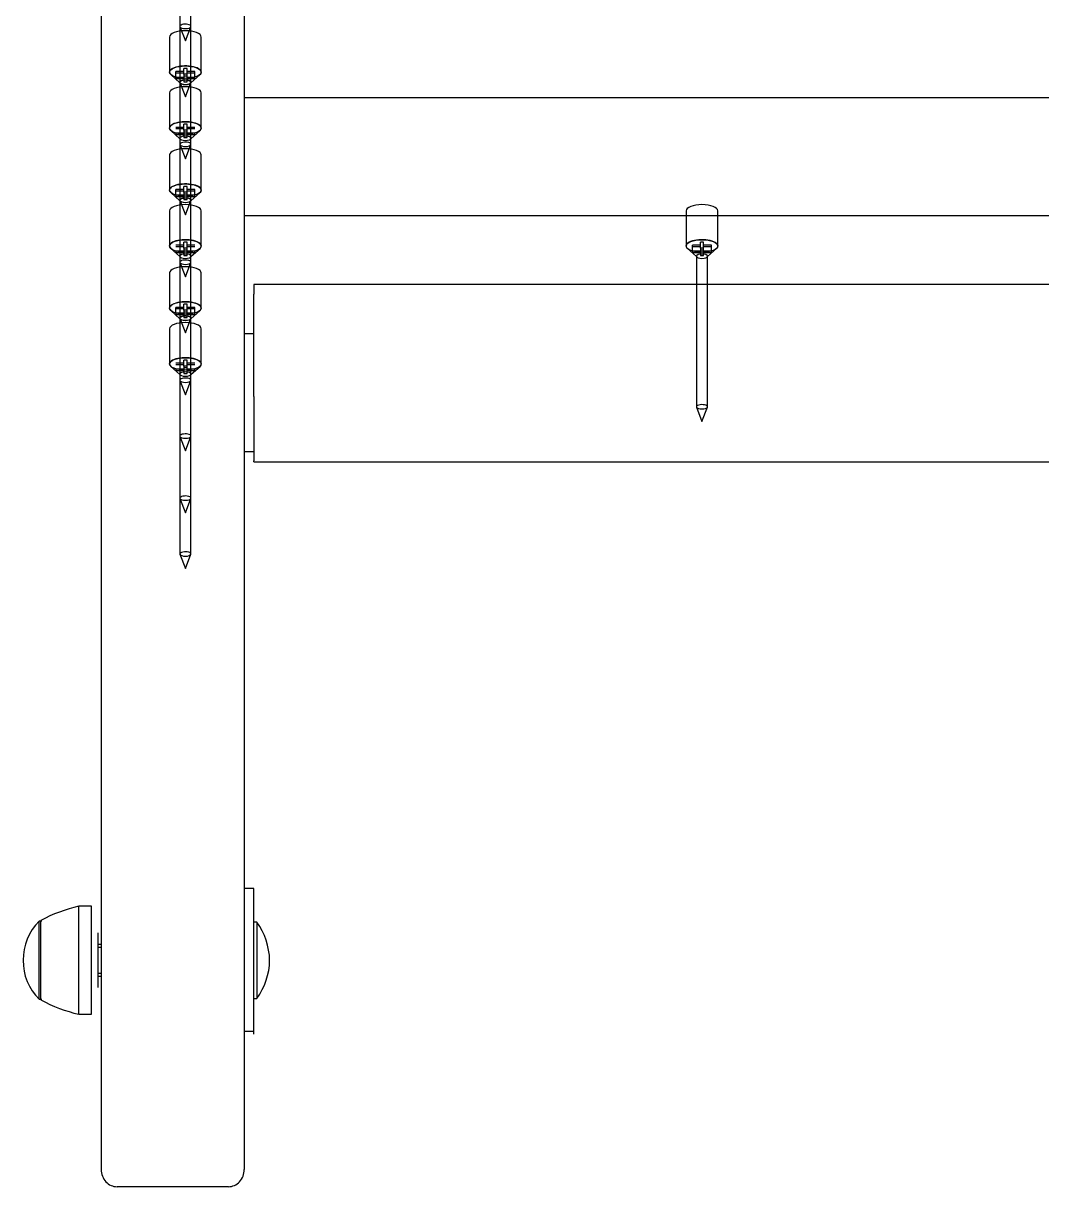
# Model space of a CAD drawing. Header units: millimetres. Extents: x 1089 to 46270, y 1624 to 35257.
# Drawn here: x 1147.6098 to 1147.9302, y 1645.0653 to 1645.4316 of the extents above; entities that cross this region are included whole.
import ezdxf

# ---------------------------------------------------------------- set-up
doc = ezdxf.new("R2010")
doc.units = ezdxf.units.MM

# ---------------------------------------------------------------- blocks, each defined once
blk = doc.blocks.new('A$C411B504A')
at = {"ltscale": 25.4}
for p, q in [((3.266950600222199, 0.7499075884232038), (3.26695060152824, 0.05909518395928082)), ((3.311956807961643, 0.7364323948210707), (3.311956809242201, 0.05909518404479464)), ((3.291704015053778, 0.4384552011874501), (3.291704015090598, 0.4189159497105504)), ((3.29520449791336, 0.418915949716725), (3.295204497875684, 0.4384552011933192)), ((3.291704015090598, 0.4189159497105504), (3.2917040151242, 0.4013306233811189)), ((3.291723438453655, 0.418814349188791), (3.293454256510937, 0.4143127905315733)), ((3.293454256510937, 0.4143127905315733), (3.295185074550513, 0.41881434919455)), ((3.295204497945804, 0.4013306233878442), (3.29520449791336, 0.418915949716725)), ((3.28845356676247, 0.4155554454921191), (3.28845356678293, 0.40450786345537)), ((3.298454946274827, 0.404507863474338), (3.298454946254367, 0.415555445511087)), ((3.288858403127033, 0.4037377137261355), (3.291704015123926, 0.4011451902110093)), ((3.290453842684581, 0.4028619923018635), (3.290453842681185, 0.4047032559741748)), ((3.292954187553789, 0.4047032559792694), (3.290453842681185, 0.4047032559741748)), ((3.290453842682059, 0.4043124709445696), (3.292954187554667, 0.4043124709496642)), ((3.292954187557495, 0.4028619923060983), (3.290453842684581, 0.4028619923018635)), ((3.290453842684581, 0.4028619923018635), (3.290453842685459, 0.4024712072722547)), ((3.293954325501605, 0.4056802185547905), (3.29295418755261, 0.4056802185531563)), ((3.292954187555154, 0.4038389548805359), (3.29295418755261, 0.4056802185531563)), ((3.293954325505002, 0.4038389548824792), (3.292954187555154, 0.4038389548805359)), ((3.292954187555154, 0.4038389548805359), (3.292954187557495, 0.4028619923060983)), ((3.292954187556703, 0.4033355083760828), (3.293954325505698, 0.4033355083777135)), ((3.292954187558372, 0.4024712072764967), (3.292954187557495, 0.4028619923060983)), ((3.293954325505002, 0.4038389548824792), (3.293954325501605, 0.4056802185547905)), ((3.296454670376555, 0.404703255985444), (3.293954325503641, 0.4047032559812092)), ((3.293954325503659, 0.4043124709512949), (3.296454670377123, 0.4043124709566985)), ((3.29395432550649, 0.4028619923077326), (3.293954325505002, 0.4038389548824792)), ((3.293954325507059, 0.4024712072789836), (3.29395432550649, 0.4028619923077326)), ((3.296454670379955, 0.4028619923131327), (3.29395432550649, 0.4028619923077326)), ((3.295204497946383, 0.4011451902180436), (3.298050109933982, 0.4037377137429861)), ((3.296454670379955, 0.4028619923131327), (3.296454670376555, 0.404703255985444)), ((3.296454670380829, 0.402471207283531), (3.296454670379955, 0.4028619923131327)), ((3.290453842685459, 0.4024712072722547), (3.292954187558372, 0.4024712072764967)), ((3.2917040151242, 0.4013306233811189), (3.291704015161024, 0.3817913719042192)), ((3.291704015123926, 0.4011451902110093), (3.291845707844093, 0.401016099628853)), ((3.291723438486404, 0.401229022859054), (3.293454256543381, 0.3967274642026926)), ((3.292954187558372, 0.4024712072764967), (3.292954187560408, 0.4014942447029153)), ((3.292954187560408, 0.4014942447029153), (3.293954325509404, 0.401494244704546)), ((3.293454256543381, 0.3967274642026926), (3.295185074583813, 0.4012290228659747)), ((3.293954325507059, 0.4024712072789836), (3.296454670380829, 0.402471207283531)), ((3.293954325509404, 0.401494244704546), (3.293954325507059, 0.4024712072789836)), ((3.29506280522703, 0.4010160996353687), (3.295204497946383, 0.4011451902180436)), ((3.29520449798348, 0.38179137191125), (3.295204497945804, 0.4013306233878442)), ((3.28845356679491, 0.3979701191632383), (3.288453566816226, 0.3869225371267948)), ((3.298454946308123, 0.3869225371457627), (3.298454946287663, 0.3979701191825118)), ((3.31195680860445, 0.3965006152585122), (4.255086894700462, 0.3965006170406777)), ((3.288858403159782, 0.3861523873963986), (3.291704015157531, 0.3835598638815778)), ((3.292954187587394, 0.3871179296498379), (3.290453842714481, 0.3871179296455995)), ((3.290453842715358, 0.3867271446159943), (3.292954187588268, 0.3867271446202327)), ((3.292954187590794, 0.3852766659775266), (3.29045384271819, 0.385276665972432)), ((3.290453842718268, 0.3851745948960872), (3.290453842719064, 0.3848858809428268)), ((3.290453842719064, 0.3848858809428268), (3.292954187591672, 0.3848858809479179)), ((3.293954325534902, 0.3880948922262153), (3.292954187585359, 0.3880948922234193)), ((3.292954187588759, 0.386253628551108), (3.292954187585359, 0.3880948922234193)), ((3.292954187588759, 0.386253628551108), (3.292954187590794, 0.3852766659775266)), ((3.293954325538607, 0.3862536285530478), (3.292954187588759, 0.386253628551108)), ((3.292954187590308, 0.3857501820466513), (3.2939543255393, 0.385750182048282)), ((3.292954187591672, 0.3848858809479179), (3.292954187590794, 0.3852766659775266)), ((3.292954187591672, 0.3848858809479179), (3.292954187593708, 0.3839089183743365)), ((3.293954325538607, 0.3862536285530478), (3.293954325534902, 0.3880948922262153)), ((3.296454670409851, 0.3871179296568723), (3.293954325536387, 0.3871179296514722)), ((3.293954325536959, 0.3867271446227232), (3.296454670409872, 0.386727144626958)), ((3.29395432553979, 0.3852766659791573), (3.293954325538607, 0.3862536285530478)), ((3.293954325540664, 0.3848858809495521), (3.29395432553979, 0.3852766659791573)), ((3.296454670412704, 0.3852766659833957), (3.29395432553979, 0.3852766659791573)), ((3.293954325540664, 0.3848858809495521), (3.296454670413272, 0.3848858809546467)), ((3.293954325542703, 0.3839089183759707), (3.293954325540664, 0.3848858809495521)), ((3.295204497979988, 0.3835598638886122), (3.298050109967587, 0.3861523874135582)), ((3.296454670413272, 0.3848858809546467), (3.296454670413638, 0.3851745949073599)), ((3.291704015157531, 0.3835598638815778), (3.291845707877393, 0.3834307733002813)), ((3.291704015161024, 0.3817913719042192), (3.291704015194323, 0.3642060455756404)), ((3.291723438523224, 0.3816897713821543), (3.293454256581057, 0.3771882127260948)), ((3.292954187593708, 0.3839089183743365), (3.293954325542703, 0.3839089183759707)), ((3.293454256581057, 0.3771882127260948), (3.295185074620633, 0.381689771389075)), ((3.295062805260635, 0.3834307733059372), (3.295204497979988, 0.3835598638886122)), ((3.295204498016229, 0.364206045581513), (3.29520449798348, 0.38179137191125)), ((3.28845356683259, 0.3784308676866441), (3.28845356685305, 0.3673832856498915)), ((3.298454946344947, 0.367383285668863), (3.298454946324487, 0.3784308677056121)), ((3.288858403196606, 0.3666131359194953), (3.291704015194352, 0.3640206124046781)), ((3.292954187624215, 0.3675786781729347), (3.290453842751301, 0.3675786781686963)), ((3.29045384275501, 0.3657374144955288), (3.290453842751301, 0.3675786781686963)), ((3.290453842752179, 0.3671878931390946), (3.292954187625092, 0.3671878931433294)), ((3.293954325571722, 0.368555640749312), (3.292954187622179, 0.368555640746516)), ((3.292954187625579, 0.3667143770742047), (3.292954187622179, 0.368555640746516)), ((3.293954325575431, 0.3667143770761445), (3.292954187625579, 0.3667143770742047)), ((3.292954187625579, 0.3667143770742047), (3.292954187627615, 0.3657374145006234)), ((3.293954325575431, 0.3667143770761445), (3.293954325571722, 0.368555640749312)), ((3.296454670446675, 0.367578678179969), (3.29395432557321, 0.3675786781745689)), ((3.293954325573779, 0.3671878931458235), (3.296454670447549, 0.3671878931503638)), ((3.29395432557661, 0.3657374145022576), (3.293954325575431, 0.3667143770761445)), ((3.295204498016812, 0.3640206124117125), (3.298050110004102, 0.3666131359375111)), ((3.296454670450071, 0.3657374145076577), (3.296454670446675, 0.367578678179969)), ((3.292954187627615, 0.3657374145006234), (3.29045384275501, 0.3657374144955288)), ((3.29045384275501, 0.3657374144955288), (3.290453842755884, 0.3653466294659236)), ((3.290453842755884, 0.3653466294659236), (3.292954187628492, 0.3653466294710181)), ((3.291704015194323, 0.3642060455756404), (3.291704015231144, 0.3446667940987407)), ((3.291704015194352, 0.3640206124046781), (3.291845707914216, 0.363891521823378)), ((3.291723438556524, 0.3641044450535791), (3.293454256613806, 0.3596028863963578)), ((3.292954187627128, 0.3662109305697481), (3.29395432557612, 0.3662109305713823)), ((3.292954187628492, 0.3653466294710181), (3.292954187627615, 0.3657374145006234)), ((3.292954187628492, 0.3653466294710181), (3.292954187630528, 0.3643696668974368)), ((3.292954187630528, 0.3643696668974368), (3.293954325579524, 0.364369666899071)), ((3.293454256613806, 0.3596028863963578), (3.295185074654238, 0.3641044450596436)), ((3.293954325577484, 0.3653466294726524), (3.29395432557661, 0.3657374145022576)), ((3.296454670450071, 0.3657374145076577), (3.29395432557661, 0.3657374145022576)), ((3.293954325579524, 0.364369666899071), (3.293954325577484, 0.3653466294726524)), ((3.293954325577484, 0.3653466294726524), (3.296454670450949, 0.3653466294780525)), ((3.295062805297459, 0.3638915218290375), (3.295204498016812, 0.3640206124117125)), ((3.295204498052744, 0.3446667941054695), (3.295204498016229, 0.364206045581513)), ((3.296454670450949, 0.3653466294780525), (3.296454670450071, 0.3657374145076577)), ((3.288453566865336, 0.3608455413569072), (3.288453566886655, 0.3497979593204636)), ((3.298454946378552, 0.3497979593394316), (3.298454946357236, 0.3608455413758751)), ((3.311956808674569, 0.3593760374530373), (4.255086894769722, 0.3593760392348937)), ((3.450975983610611, 0.3608455416644016), (3.450975983631071, 0.349797959627649)), ((3.460977363123824, 0.3497979596469261), (3.460977363102508, 0.3608455416833696)), ((3.288858403229906, 0.3490278095909201), (3.291704015227648, 0.3464352860761029)), ((3.292954187657514, 0.3499933518443594), (3.290453842784906, 0.3499933518392684)), ((3.290453842784927, 0.3496025668093576), (3.292954187658392, 0.3496025668147578)), ((3.29295418766122, 0.3481520881711919), (3.290453842788306, 0.3481520881669535)), ((3.290453842788388, 0.3480500170906122), (3.290453842788327, 0.3477613031370463)), ((3.293954325604471, 0.350970314419575), (3.292954187655479, 0.3509703144179408)), ((3.292954187658875, 0.3491290507456295), (3.292954187655479, 0.3509703144179408)), ((3.292954187658875, 0.3491290507456295), (3.29295418766122, 0.3481520881711919)), ((3.293954325607871, 0.3491290507472637), (3.292954187658875, 0.3491290507456295)), ((3.292954187659571, 0.3486256042408709), (3.293954325609423, 0.3486256042428106)), ((3.292954187662094, 0.3477613031415867), (3.29295418766122, 0.3481520881711919)), ((3.293954325607871, 0.3491290507472637), (3.293954325604471, 0.350970314419575)), ((3.296454670479424, 0.3499933518502321), (3.29395432560651, 0.3499933518459937)), ((3.293954325607384, 0.349602566816392), (3.296454670479992, 0.3496025668214866)), ((3.293954325609906, 0.3481520881736824), (3.293954325607871, 0.3491290507472637)), ((3.293954325610784, 0.3477613031440772), (3.293954325609906, 0.3481520881736824)), ((3.29645467048282, 0.3481520881779208), (3.293954325609906, 0.3481520881736824)), ((3.295204498050108, 0.3464352860831372), (3.298050110037707, 0.3490278096080797)), ((3.296454670483698, 0.3477613031483155), (3.296454670482902, 0.3480500171015759)), ((3.451380819975483, 0.3490278098975619), (3.454226431972923, 0.3464352863835973)), ((3.455476604401934, 0.3499933521515484), (3.452976259529326, 0.3499933521464538)), ((3.452976259532726, 0.3481520884741425), (3.452976259529326, 0.3499933521464538)), ((3.4529762595302, 0.3496025671168521), (3.455476604402808, 0.3496025671219467)), ((3.455476604405636, 0.3481520884783809), (3.452976259532726, 0.3481520884741425)), ((3.452976259532726, 0.3481520884741425), (3.452976259533603, 0.3477613034445408)), ((3.456476742349746, 0.3509703147270695), (3.455476604400751, 0.3509703147254353)), ((3.455476604404456, 0.3491290510522678), (3.455476604400751, 0.3509703147254353)), ((3.456476742353452, 0.349129051053902), (3.455476604404456, 0.3491290510522678)), ((3.455476604404456, 0.3491290510522678), (3.455476604405636, 0.3481520884783809)), ((3.455476604405153, 0.3486256045475056), (3.456476742353839, 0.3486256045499996)), ((3.455476604406513, 0.3477613034487756), (3.455476604405636, 0.3481520884783809)), ((3.456476742353452, 0.349129051053902), (3.456476742349746, 0.3509703147270695)), ((3.458977087224696, 0.3499933521577265), (3.456476742351782, 0.3499933521534881)), ((3.45647674235266, 0.3496025671238865), (3.458977087225573, 0.3496025671281213)), ((3.456476742355488, 0.3481520884803206), (3.456476742353452, 0.349129051053902)), ((3.458977087228096, 0.3481520884854152), (3.456476742355488, 0.3481520884803206)), ((3.456476742356365, 0.3477613034507154), (3.456476742355488, 0.3481520884803206)), ((3.457726914794829, 0.34643528638947), (3.460572526782123, 0.3490278099152686)), ((3.458977087228096, 0.3481520884854152), (3.458977087224696, 0.3499933521577265)), ((3.45897708722897, 0.34776130345581), (3.458977087228096, 0.3481520884854152)), ((3.290453842788327, 0.3477613031370463), (3.292954187662094, 0.3477613031415867)), ((3.291704015227648, 0.3464352860761029), (3.291845707947818, 0.3463061954939501)), ((3.291704015231144, 0.3446667940987407), (3.291704015264745, 0.3270814677693092)), ((3.291723438593348, 0.3445651935766794), (3.293454256650321, 0.3400636349203143)), ((3.292954187662094, 0.3477613031415867), (3.292954187663277, 0.3467843405676998)), ((3.292954187663277, 0.3467843405676998), (3.293954325613125, 0.3467843405696396)), ((3.293454256650321, 0.3400636349203143), (3.295185074691059, 0.3445651935827438)), ((3.293954325613125, 0.3467843405696396), (3.293954325610784, 0.3477613031440772)), ((3.293954325610784, 0.3477613031440772), (3.296454670483698, 0.3477613031483155)), ((3.295062805329898, 0.3463061955001567), (3.295204498050108, 0.3464352860831372)), ((3.295204498086349, 0.3270814677760381), (3.295204498052744, 0.3446667941054695)), ((3.452976259533603, 0.3477613034445408), (3.455476604406513, 0.3477613034487756)), ((3.454226431972106, 0.3465757482067229), (3.454226432061674, 0.2991632086342957)), ((3.454226431972923, 0.3464352863835973), (3.454368124693094, 0.3463061958014446)), ((3.455476604406513, 0.3477613034487756), (3.455476604408549, 0.3467843408751943)), ((3.455476604408549, 0.3467843408751943), (3.456476742357545, 0.3467843408768285)), ((3.456476742357545, 0.3467843408768285), (3.456476742356365, 0.3477613034507154)), ((3.456476742356365, 0.3477613034507154), (3.45897708722897, 0.34776130345581)), ((3.457585222075171, 0.3463061958076512), (3.457726914794829, 0.34643528638947)), ((3.45772691488413, 0.2991632086413301), (3.457726914794566, 0.3465757482137573)), ((3.28845356690216, 0.3413062898800039), (3.28845356692317, 0.3302587078444201)), ((3.298454946415372, 0.3302587078625319), (3.298454946394912, 0.3413062898992809)), ((4.255086894811605, 0.3377009611650141), (3.314957222563127, 0.3377009593889131)), ((3.314957222563127, 0.3377009593889131), (3.31495722256869, 0.3346541947897013)), ((3.314957222630206, 0.3024320805172334), (3.31495722256869, 0.3346541947897013)), ((3.290453842825126, 0.3286128366900538), (3.29045384282173, 0.3304541003623651)), ((3.292954187694335, 0.3304541003674597), (3.29045384282173, 0.3304541003623651)), ((3.290453842822604, 0.3300633153327635), (3.292954187695212, 0.3300633153378545)), ((3.293954325642151, 0.3314310629429809), (3.292954187692299, 0.3314310629410411)), ((3.292954187695699, 0.3295897992687298), (3.292954187692299, 0.3314310629410411)), ((3.293954325645547, 0.3295897992706696), (3.293954325642151, 0.3314310629429809)), ((3.296454670516791, 0.3304541003744941), (3.29395432564333, 0.330454100369094)), ((3.293954325644204, 0.3300633153394887), (3.296454670516813, 0.3300633153445833)), ((3.2964546705205, 0.3286128367013266), (3.296454670516791, 0.3304541003744941)), ((3.288858403266726, 0.3294885581140203), (3.291704015264472, 0.3268960345992031)), ((3.290453842825126, 0.3286128366900538), (3.290453842826004, 0.3282220516604486)), ((3.29295418769804, 0.3286128366942922), (3.290453842825126, 0.3286128366900538)), ((3.290453842826004, 0.3282220516604486), (3.292954187698609, 0.3282220516655432)), ((3.291704015264745, 0.3270814677693092), (3.291704015301569, 0.3075422162924095)), ((3.291704015264472, 0.3268960345992031), (3.291845707984638, 0.3267669440170469)), ((3.291723438626949, 0.3269798672472479), (3.293454256683926, 0.3224783085908864)), ((3.293954325645547, 0.3295897992706696), (3.292954187695699, 0.3295897992687298)), ((3.292954187695699, 0.3295897992687298), (3.29295418769804, 0.3286128366942922)), ((3.292954187697248, 0.3290863527642731), (3.293954325646244, 0.3290863527659074)), ((3.292954187698609, 0.3282220516655432), (3.29295418769804, 0.3286128366942922)), ((3.292954187698609, 0.3282220516655432), (3.292954187700953, 0.3272450890911056)), ((3.292954187700953, 0.3272450890911056), (3.29395432564964, 0.3272450890935961)), ((3.293454256683926, 0.3224783085908864), (3.295185074724358, 0.3269798672541686)), ((3.293954325646727, 0.3286128366967827), (3.293954325645547, 0.3295897992706696)), ((3.293954325647604, 0.3282220516671774), (3.293954325646727, 0.3286128366967827)), ((3.2964546705205, 0.3286128367013266), (3.293954325646727, 0.3286128366967827)), ((3.293954325647604, 0.3282220516671774), (3.296454670520518, 0.3282220516714158)), ((3.29395432564964, 0.3272450890935961), (3.293954325647604, 0.3282220516671774)), ((3.295062805367575, 0.326766944023559), (3.295204498086928, 0.3268960346062375)), ((3.295204498086928, 0.3268960346062375), (3.298050110074527, 0.3294885581311799)), ((3.295204498123169, 0.3075422162991384), (3.295204498086349, 0.3270814677760381)), ((3.296454670520518, 0.3282220516714158), (3.2964546705205, 0.3286128367013266)), ((3.288453566935456, 0.3237209635514287), (3.288453566956772, 0.3126733815149887)), ((3.298454946448668, 0.3126733815339566), (3.298454946427352, 0.3237209635704001)), ((3.311956808744995, 0.3222514596467061), (3.314957222592529, 0.322251459652767)), ((3.288858403300328, 0.3119032317845889), (3.291704015298077, 0.3093107082697717)), ((3.29295418772794, 0.3128687740380283), (3.29045384285417, 0.3128687740334843)), ((3.290453842855047, 0.3124779890038827), (3.292954187728814, 0.3124779890084266)), ((3.292954187729304, 0.3120044729392983), (3.292954187725595, 0.3138457366124658)), ((3.293954325674591, 0.3138457366141001), (3.292954187725595, 0.3138457366124658)), ((3.292954187729304, 0.3120044729392983), (3.29295418773134, 0.311027510365717)), ((3.293954325678296, 0.3120044729409326), (3.292954187729304, 0.3120044729392983)), ((3.292954187729997, 0.3115010264345361), (3.293954325679845, 0.3115010264364795)), ((3.293954325678296, 0.3120044729409326), (3.293954325674591, 0.3138457366141001)), ((3.29645467054954, 0.3128687740447571), (3.293954325676932, 0.3128687740396625)), ((3.293954325677504, 0.3124779890109135), (3.296454670550418, 0.3124779890151519)), ((3.293954325680335, 0.3110275103673512), (3.293954325678296, 0.3120044729409326)), ((3.295204498119677, 0.309310708276497), (3.298050110107827, 0.3119032318026047)), ((3.29295418773134, 0.311027510365717), (3.290453842857875, 0.3110275103603168)), ((3.290453842857957, 0.310925439283972), (3.290453842858447, 0.3106367253315678)), ((3.290453842858447, 0.3106367253315678), (3.292954187732217, 0.3106367253361118)), ((3.291704015298077, 0.3093107082697717), (3.291845708017938, 0.3091816176884716)), ((3.292954187732217, 0.3106367253361118), (3.29295418773134, 0.311027510365717)), ((3.292954187732217, 0.3106367253361118), (3.292954187733397, 0.3096597627622248)), ((3.292954187733397, 0.3096597627622248), (3.293954325683249, 0.3096597627641646)), ((3.293954325681209, 0.310636725337746), (3.293954325680335, 0.3110275103673512)), ((3.29645467055294, 0.3110275103724458), (3.293954325680335, 0.3110275103673512)), ((3.293954325683249, 0.3096597627641646), (3.293954325681209, 0.310636725337746)), ((3.293954325681209, 0.310636725337746), (3.296454670553818, 0.3106367253428406)), ((3.295062805400324, 0.309181617693822), (3.295204498119677, 0.309310708276497)), ((3.296454670553818, 0.3106367253428406), (3.296454670553327, 0.3109254392952447)), ((3.291704015301569, 0.3075422162924095), (3.291704015334009, 0.2899568899635288)), ((3.291723438663769, 0.3074406157703446), (3.293454256720747, 0.3029390571139832)), ((3.293454256720747, 0.3029390571139832), (3.295185074761179, 0.3074406157772689)), ((3.295204498156469, 0.2899568899705631), (3.295204498123169, 0.3075422162991384)), ((3.314957222630206, 0.3024320805172334), (3.314957222641798, 0.2958749961879743)), ((3.454245855424734, 0.2990616081125435), (3.455976673481707, 0.2945600494561784)), ((3.455976673481707, 0.2945600494561784), (3.457707491521592, 0.2990616081182988)), ((3.314957222641798, 0.2958749961879743), (3.314957222667807, 0.2821975201540337)), ((3.291704015334009, 0.2899568899635288), (3.291704015371689, 0.2704176384869346)), ((3.291723438697069, 0.289855289441773), (3.293454256754043, 0.2853537307854079)), ((3.293454256754043, 0.2853537307854079), (3.295185074794784, 0.2898552894478374)), ((3.295204498193289, 0.2704176384936599), (3.295204498156469, 0.2899568899705631)), ((3.311956808815115, 0.2851268818412276), (3.314957222662951, 0.2851268818464359)), ((3.314957222668763, 0.2817999895903025), (3.314957222667807, 0.2821975201540337)), ((3.314957222668763, 0.2817999895903025), (4.255086894916932, 0.2817999913672562)), ((3.291704015371689, 0.2704176384869346), (3.291704015404438, 0.252832312157194)), ((3.291723438733893, 0.2703160379648732), (3.293454256790866, 0.2658144793085082)), ((3.293454256790866, 0.2658144793085082), (3.295185074831604, 0.2703160379709342)), ((3.295204498226894, 0.2528323121642284), (3.295204498193289, 0.2704176384936599)), ((3.291723438767495, 0.2527307116354418), (3.293454256824472, 0.2482291529790768)), ((3.293454256824472, 0.2482291529790768), (3.295185074864047, 0.252730711642057)), ((3.314957222922409, 0.1475824572142823), (3.311956809074875, 0.1475824572082178)), ((3.314957223007486, 0.1025831041635339), (3.314957222922409, 0.1475824572142823)), ((3.263950187523854, 0.1419667414210242), (3.259949635727327, 0.1419667414133254)), ((3.259949635791077, 0.10796464067983), (3.259949635727327, 0.1419667414133254)), ((3.263950187587607, 0.1079646406875288), (3.263950187523854, 0.1419667414210242)), ((3.248259606216241, 0.1372160861325344), (3.247447911371395, 0.1372160861306266)), ((3.247447911417211, 0.1127145723673646), (3.247447911371395, 0.1372160861306266)), ((3.247947980391974, 0.1124626718888582), (3.247947980345256, 0.1374661206193348)), ((3.315957360891819, 0.1369660517730669), (3.314957222942823, 0.1369660517714326)), ((3.315957360891819, 0.1369660517730669), (3.315957360936597, 0.1129627409924421)), ((3.265950463440149, 0.132560289939752), (3.265950463437822, 0.1335429730750501)), ((3.265950463467913, 0.1175605055902569), (3.265950463440149, 0.132560289939752)), ((3.266950601393926, 0.1299650860363482), (3.26595046344524, 0.1299650860338577)), ((3.265950463446526, 0.1290449591207423), (3.266950601395518, 0.1290449591223766)), ((3.26595046346176, 0.1208838334556273), (3.266950601411612, 0.120883833457567)), ((3.265950463464211, 0.1199637065419612), (3.266950601412898, 0.1199637065444517)), ((3.265950463470137, 0.1165430651529977), (3.265950463467913, 0.1175605055902569)), ((3.265950463470887, 0.1163859718264444), (3.265950463470137, 0.1165430651529977)), ((3.247447911417144, 0.1127127063750759), (3.248251878633603, 0.1127127063765752)), ((3.314957222987911, 0.1129627409899516), (3.315957360936597, 0.1129627409924421)), ((3.259949635791077, 0.1079620511408077), (3.263950187587906, 0.1079620511476467)), ((3.314957223007486, 0.1025831041635339), (3.311956809159646, 0.1025831041583256)), ((3.314957223009088, 0.1017403450749708), (3.314957223007486, 0.1025831041635339)), ((3.306956119505912, 0.05366931952768361), (3.271951291284704, 0.05366931946144682))]:
    blk.add_line(p, q, dxfattribs=at)
for centre, radius, start, end in [((3.270696656870754, 0.0950555010475913), 0.04812653048077357, 102.9033802661579, 118.2087103895368), ((3.258793018501123, 0.1254390363227333), 0.01635268656735887, 133.9297878137602, 181.6632553387283), ((3.298438921061074, 0.1244589854609597), 0.02152492605886892, 1.345443632602682, 35.52445422980535), ((3.258606549086533, 0.1244136462596703), 0.01616871017739343, 178.04797323542, 226.358984045226), ((3.298559396895246, 0.1254296486263993), 0.0214035730374147, 324.3756464438885, 358.7544561267922), ((3.27065804316933, 0.1547703219778906), 0.04801754062136483, 241.7738154736917, 257.1140943036827)]:
    blk.add_arc(centre, radius, start, end, dxfattribs=at)
for centre, major_axis, ratio, start_param, end_param in [((3.293454256507989, 0.4155554455014521), (-0.005000689746000005, -9.45037770719333e-12), 0.3907311284892856, 3.141592653589793, 6.283185307179586), ((3.293454256501398, 0.4189159497139112), (0.001750241411100002, 3.307632197517665e-12), 0.39073112848926, 0, 3.290710863220857), ((3.293454256501398, 0.4189159497139112), (0.001750241411100002, 3.307632197517665e-12), 0.39073112848926, 3.290710863220857, 6.134067097548522), ((3.293454256501398, 0.4189159497139112), (0.001750241411100002, 3.307632197517665e-12), 0.39073112848926, 6.134067097548522, 6.283185307179586), ((3.293454256529305, 0.4045078634650086), (0.005000689746000005, 9.45037770719333e-12), 0.3907311284892856, 0, 3.546741092383288), ((3.293454256529305, 0.4045078634650086), (0.005000689746000005, 9.45037770719333e-12), 0.3907311284892856, 5.878036868386092, 6.283185307179586), ((3.293454256541288, 0.3979701191728733), (-0.005000689746000005, -9.45037770719333e-12), 0.3907311284892856, 3.141592653589793, 6.283185307179586), ((3.293454256535004, 0.4013306233844798), (0.001750241411100002, 3.307632197517665e-12), 0.39073112848926, 0, 3.290710863220857), ((3.293454256534769, 0.4012856520378048), (0.001750241411099988, 3.307632100359723e-12), 0.3907311284892619, 0.1551227379266679, 3.141592653589793), ((3.293454256534769, 0.4012856520378048), (0.001750241411099988, 3.307632100359723e-12), 0.3907311284892619, 3.141592653589793, 6.283185307179586), ((3.293454256535004, 0.4013306233844798), (0.001750241411100002, 3.307632197517665e-12), 0.39073112848926, 3.290710863220857, 6.134067097548522), ((3.293454256535004, 0.4013306233844798), (0.001750241411100002, 3.307632197517665e-12), 0.39073112848926, 6.134067097548522, 6.283185307179586), ((3.293454256562605, 0.3869225371364333), (0.005000689746000005, 9.45037770719333e-12), 0.3907311284892856, 0, 3.546741092383288), ((3.293454256562605, 0.3869225371364333), (0.005000689746000005, 9.45037770719333e-12), 0.3907311284892856, 5.878036868386092, 6.283185307179586), ((3.293454256568065, 0.3837003257092295), (0.001750241411099988, 3.307632100359723e-12), 0.3907311284892619, 0, 3.141592653589793), ((3.293454256568065, 0.3837003257092295), (0.001750241411099988, 3.307632100359723e-12), 0.3907311284892619, 3.141592653589793, 6.283185307179586), ((3.293454256571824, 0.3817913719075801), (-0.001750241411100002, -3.307632197517665e-12), 0.3907311284892599, 2.992474443958729, 6.283185307179586), ((3.293454256571824, 0.3817913719075801), (-0.001750241411100002, -3.307632197517665e-12), 0.3907311284892599, 0, 0.149118209631064), ((3.293454256571824, 0.3817913719075801), (-0.001750241411100002, -3.307632197517665e-12), 0.3907311284892599, 0.149118209631064, 2.992474443958729), ((3.293454256578109, 0.3784308676959736), (-0.005000689746000005, -9.45037770719333e-12), 0.3907311284892854, 3.141592653590197, 6.283185307179586), ((3.293454256599425, 0.3673832856595336), (0.005000689746000005, 9.45037770719333e-12), 0.3907311284892856, 0, 3.546741092383288), ((3.293454256599425, 0.3673832856595336), (0.005000689746000005, 9.45037770719333e-12), 0.3907311284892856, 5.878036868386092, 6.283185307179586), ((3.293454256611714, 0.3608455413665421), (-0.005000689746000005, -9.45037770719333e-12), 0.3907311284892854, 3.141592653589793, 6.283185307179586), ((3.29345425660512, 0.3642060455790048), (-0.001750241411100002, -3.307632197517665e-12), 0.3907311284892599, 2.992474443958729, 6.283185307179586), ((3.29345425660512, 0.3642060455790048), (-0.001750241411100002, -3.307632197517665e-12), 0.3907311284892599, 0, 0.149118209631064), ((3.293454256604885, 0.3641610742323262), (-0.001750241411099988, -3.307632100359723e-12), 0.3907311284892619, 0, 3.141592653589793), ((3.293454256604885, 0.3641610742323262), (-0.001750241411099988, -3.307632100359723e-12), 0.3907311284892619, 3.30582588553253, 6.219420483595215), ((3.29345425660512, 0.3642060455790048), (-0.001750241411100002, -3.307632197517665e-12), 0.3907311284892599, 0.149118209631064, 2.992474443958729), ((3.45597667335613, 0.3608455416737311), (0.005000689746000005, 9.45037770719333e-12), 0.390731128489285, 0, 3.141592653589793), ((3.293454256632174, 0.3497979593297966), (0.005000689746000005, 9.45037770719333e-12), 0.3907311284892856, 0, 3.546741092383288), ((3.455976673377446, 0.3497979596372911), (0.005000689746000005, 9.45037770719333e-12), 0.390731128489285, 0, 3.546741092383288), ((3.293454256632174, 0.3497979593297966), (0.005000689746000005, 9.45037770719333e-12), 0.3907311284892856, 5.878036868386092, 6.283185307179586), ((3.455976673377446, 0.3497979596372911), (0.005000689746000005, 9.45037770719333e-12), 0.390731128489285, 5.878036868386092, 6.283185307179586), ((3.293454256638491, 0.3465757479028948), (-0.001750241411099988, -3.307632100359723e-12), 0.3907311284892619, 3.141592653589793, 6.283185307179586), ((3.293454256638491, 0.3465757479028948), (-0.001750241411099988, -3.307632100359723e-12), 0.3907311284892619, 0, 3.141592653589793), ((3.293454256641944, 0.3446667941021051), (-0.001750241411100002, -3.307632197517665e-12), 0.3907311284892599, 2.992474443958729, 6.283185307179586), ((3.293454256641944, 0.3446667941021051), (-0.001750241411100002, -3.307632197517665e-12), 0.3907311284892599, 0, 0.149118209631064), ((3.293454256641944, 0.3446667941021051), (-0.001750241411100002, -3.307632197517665e-12), 0.3907311284892599, 0.149118209631064, 2.992474443958729), ((3.455976673383763, 0.3465757482103928), (-0.001750241411100002, -3.307632197517665e-12), 0.3907311284892619, 3.141592653589793, 6.283185307179586), ((3.455976673383763, 0.3465757482103928), (-0.001750241411100002, -3.307632197517665e-12), 0.3907311284892619, 0, 3.141592653589793), ((3.293454256648534, 0.3413062898896424), (-0.005000689746000005, -9.45037770719333e-12), 0.3907311284892856, 3.141592653589793, 6.283185307179586), ((3.29345425666985, 0.3302587078531989), (0.005000689746000005, 9.45037770719333e-12), 0.3907311284892856, 0, 3.546741092383288), ((3.29345425666985, 0.3302587078531989), (0.005000689746000005, 9.45037770719333e-12), 0.3907311284892856, 5.878036868386092, 6.283185307179586), ((3.293454256675549, 0.3270814677726737), (-0.001750241411100002, -3.307632197517665e-12), 0.3907311284892599, 2.992474443958729, 6.283185307179586), ((3.293454256675314, 0.3270364964259951), (0.001750241411099988, 3.307632100359723e-12), 0.3907311284892619, 0, 3.141592653589793), ((3.293454256675549, 0.3270814677726737), (-0.001750241411100002, -3.307632197517665e-12), 0.3907311284892599, 0, 0.149118209631064), ((3.293454256675314, 0.3270364964259951), (0.001750241411099988, 3.307632100359723e-12), 0.3907311284892619, 3.141592653589793, 6.283185307179586), ((3.293454256675549, 0.3270814677726737), (-0.001750241411100002, -3.307632197517665e-12), 0.3907311284892599, 0.149118209631064, 2.992474443958729), ((3.293454256681834, 0.3237209635610672), (-0.005000689746000005, -9.45037770719333e-12), 0.3907311284892856, 3.141592653589793, 6.283185307179586), ((3.293454256702294, 0.3126733815243181), (0.005000689746000005, 9.45037770719333e-12), 0.3907311284892856, 0, 3.546741092383288), ((3.293454256702294, 0.3126733815243181), (0.005000689746000005, 9.45037770719333e-12), 0.3907311284892856, 5.878036868386092, 6.283185307179586), ((3.293454256712369, 0.3075422162957739), (0.001750241411100002, 3.307632197517665e-12), 0.39073112848926, 0, 3.290710863220857), ((3.29345425670861, 0.3094511700974198), (0.001750241411099988, 3.307632100359723e-12), 0.3907311284892619, 0, 3.141592653589793), ((3.29345425670861, 0.3094511700974198), (0.001750241411099988, 3.307632100359723e-12), 0.3907311284892619, 3.141592653589793, 6.283185307179586), ((3.293454256712369, 0.3075422162957739), (0.001750241411100002, 3.307632197517665e-12), 0.39073112848926, 3.290710863220857, 6.134067097548522), ((3.293454256712369, 0.3075422162957739), (0.001750241411100002, 3.307632197517665e-12), 0.39073112848926, 6.134067097548522, 6.283185307179586), ((3.45597667347333, 0.2991632086379692), (0.001750241411100002, 3.307632197517665e-12), 0.3907311284892621, 0, 3.290710863220857), ((3.45597667347333, 0.2991632086379692), (0.001750241411100002, 3.307632197517665e-12), 0.3907311284892621, 3.290710863220857, 6.134067097548522), ((3.45597667347333, 0.2991632086379692), (0.001750241411100002, 3.307632197517665e-12), 0.3907311284892621, 6.134067097548522, 6.283185307179586), ((3.293454256745665, 0.2899568899671987), (0.001750241411100002, 3.307632197517665e-12), 0.39073112848926, 0, 3.290710863220857), ((3.293454256745665, 0.2899568899671987), (0.001750241411100002, 3.307632197517665e-12), 0.39073112848926, 3.290710863220857, 6.134067097548522), ((3.293454256745665, 0.2899568899671987), (0.001750241411100002, 3.307632197517665e-12), 0.39073112848926, 6.134067097548522, 6.283185307179586), ((3.293454256782489, 0.270417638490299), (-0.001750241411100002, -3.307632197517665e-12), 0.3907311284892599, 2.992474443958729, 6.283185307179586), ((3.293454256782489, 0.270417638490299), (-0.001750241411100002, -3.307632197517665e-12), 0.3907311284892599, 0, 0.149118209631064), ((3.293454256782489, 0.270417638490299), (-0.001750241411100002, -3.307632197517665e-12), 0.3907311284892599, 0.149118209631064, 2.992474443958729), ((3.293454256816094, 0.2528323121608675), (-0.001750241411100002, -3.307632197517665e-12), 0.3907311284892599, 2.992474443958729, 6.283185307179586), ((3.293454256816094, 0.2528323121608675), (-0.001750241411100002, -3.307632197517665e-12), 0.3907311284892599, 0, 0.149118209631064), ((3.293454256816094, 0.2528323121608675), (-0.001750241411100002, -3.307632197517665e-12), 0.3907311284892599, 0.149118209631064, 2.992474443958729), ((3.271951291273758, 0.0590951839686138), (-1.025384494532233e-11, 0.005425864507141576), 0.9216392594061349, 1.570796326794903, 3.1415926535898), ((3.306956119495826, 0.05909518403515612), (-1.025249106936836e-11, 0.005425864507141352), 0.9216392594061746, 3.141592653589793, 4.712388980385216)]:
    blk.add_ellipse(centre, major_axis=major_axis, ratio=ratio, start_param=start_param, end_param=end_param, dxfattribs=at)
for centre, major_axis, ratio in [((3.293454256529305, 0.4045078634650086), (-0.005000689746000005, -9.45037770719333e-12), 0.3907311284892856), ((3.293454256562605, 0.3869225371364333), (-0.005000689746000005, -9.45037770719333e-12), 0.3907311284892856), ((3.293454256599425, 0.3673832856595336), (-0.005000689746000005, -9.45037770719333e-12), 0.3907311284892854), ((3.293454256632174, 0.3497979593297966), (-0.005000689746000005, -9.45037770719333e-12), 0.3907311284892854), ((3.455976673377446, 0.3497979596372911), (0.005000689746000005, 9.45037770719333e-12), 0.390731128489285), ((3.29345425666985, 0.3302587078531989), (-0.005000689746000005, -9.45037770719333e-12), 0.3907311284892856), ((3.293454256702294, 0.3126733815243181), (-0.005000689746000005, -9.45037770719333e-12), 0.3907311284892856)]:
    blk.add_ellipse(centre, major_axis=major_axis, ratio=ratio, dxfattribs=at)
blk = doc.blocks.new('A$C612A7BA7')
blk.add_blockref('A$C411B504A', (5.385540902125285e-09, 1.035772356772213e-09))

msp = doc.modelspace()

# ---------------------------------------------------------------- block references
msp.add_blockref('A$C612A7BA7', (1144.367331556055, 1645.011679620668))

doc.saveas('drawing.dxf')
